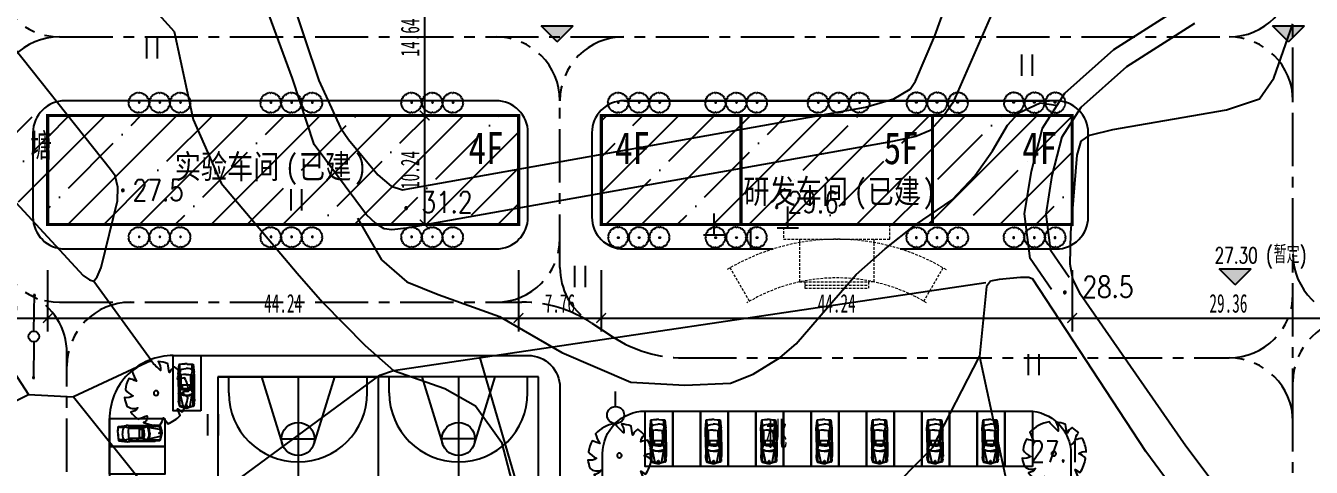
# Model space of a CAD drawing. Header units: millimetres. Extents: x 423080 to 423918, y 54742 to 55570.
# Drawn here: x 423177.4 to 423298.1, y 54824.4 to 54865.8 of the extents above; entities that cross this region are included whole.
import ezdxf
from ezdxf.enums import TextEntityAlignment as Align

# ---------------------------------------------------------------- set-up
doc = ezdxf.new("R2010")
doc.units = ezdxf.units.MM
for name, pattern in [('CENTERX2', [4, 2.5, -0.5, 0.5, -0.5]), ('DASHED', [15, 12, -3]), ('DASHED2', [0.375, 0.25, -0.125])]:
    doc.linetypes.add(name, pattern=pattern)
doc.layers.add('0 - 已设计道路边线', color=140, linetype='Continuous', lineweight=50)
doc.layers.add('04虚线', color=2, linetype='DASHED', lineweight=9)
for name, color, linetype in [('0 - 新建建筑', 7, 'Continuous'), ('0 - 绿化2', 74, 'Continuous'), ('DIM_ELEV', 171, 'Continuous'), ('LV', 3, 'Continuous'), ('PKNG-TSRP', 83, 'Continuous'), ('PUB_DIM', 171, 'Continuous'), ('PUB_TEXT', 7, 'Continuous'), ('Road-zx', 6, 'Continuous'), ('TREE', 3, 'Continuous'), ('地形图', 252, 'Continuous'), ('景观设计-硬质', 128, 'Continuous'), ('道路线', 140, 'Continuous')]:
    doc.layers.add(name, color=color, linetype=linetype)
doc.styles.add('_TCH_DIM', font='SIMPLEX', dxfattribs={"bigfont": 'GBCBIG'})
doc.styles.add('HT', font='simhei.ttf', dxfattribs={"width": 0.8})
doc.styles.add('HZ', font='rs.shx', dxfattribs={"width": 0.8, "bigfont": 'hztxt.shx'})
doc.styles.add('ST_T3', font='', dxfattribs={"width": 0.6})
doc.styles.get("Standard").update_dxf_attribs({"font": 'txt', "bigfont": 'gbcbig.shx'})
doc.styles.get('ST_T3').set_extended_font_data('SimSun')
doc.dimstyles.new('_TCH_ARCH_M_M&&1', dxfattribs={"dimtxt": 1.75, "dimasz": 0.9, "dimexe": 1.25, "dimexo": 1.5, "dimgap": 0.5, "dimtad": 1, "dimzin": 0, "dimdsep": 46, "dimtxsty": 'ST_T3', "dimblk": 'ARCHTICK', "dimcen": 0.09, "dimclrt": 7, "dimazin": 2, "dimtfac": 1, "dimtix": 1, "dimtmove": 2, "dimatfit": 3, "dimfxl": 0, "dimtolj": 1, "dimtzin": 0, "dimarcsym": 0})
pattern_1 = [(45, (0, 0), (-3.367596045, 3.367596045), []), (45, (3.3676, 0), (-3.367596045, 3.367596045), [5.953125, -1.190625, 0, -1.190625])]

# ---------------------------------------------------------------- blocks, each defined once
blk = doc.blocks.new('$plan$00003853')
at = {"layer": '0 - 绿化2'}
blk.add_lwpolyline([(227, 1020, -0.064779), (482, 928, -0.140502), (396, 691, 0.022693), (675, 782, -0.079452), (887, 533, 0.167891), (592, 468, 0.027315), (999, 345, -0.172277), (998, -362, -0.066723), (654, -389, -0.062305), (849, -572, -0.091342), (592, -836, -0.143439), (285, -705, 0.213293), (366, -986, -0.068191), (89, -1047, -0.278754), (-132, -757, 0.22121), (-146, -1029, -0.081068), (-464, -929, 0.034822), (-501, -626, 0.431768), (-644, -818, -0.134445), (-967, -375, -0.054829), (-808, -178, 0.035323), (-1051, -141, -0.115847), (-1001, 342), (-767, 368), (-931, 457, -0.12079), (-611, 836, -0.192954), (-378, 705, 0.24867), (-432, 953, -0.109754), (15, 1047, -0.045563), (77, 823, 0.166126)], format="xyb", close=True, dxfattribs=at)
blk.add_circle((13, -7), 75.6, dxfattribs=at)
blk = doc.blocks.new('BRANCHD', base_point=(0.5, 0.5))
for p, q in [((0.951, 0.743), (0.931, 0.754)), ((0.962, 0.694), (0.951, 0.743)), ((0.974, 0.687), (0.962, 0.694)), ((0.987, 0.668), (0.974, 0.687)), ((0.982, 0.647), (0.987, 0.668)), ((0.997, 0.62), (0.982, 0.647)), ((0.97, 0.587), (0.994, 0.594)), ((0.97, 0.571), (0.97, 0.587)), ((1.008, 0.55), (0.97, 0.571)), ((0.994, 0.594), (0.997, 0.62)), ((0.998, 0.504), (1.008, 0.52)), ((1.008, 0.52), (1.008, 0.55))]:
    blk.add_line(p, q)
blk = doc.blocks.new('M_F16')
at = {"xscale": 1016, "yscale": 1016, "zscale": 1016}
for rotation in [150, 180, 120, 90, 59.99999999999999, 30, 330.0000000000001, 210, 240, 270, 300.0000000000001]:
    blk.add_blockref('BRANCHD', (3, 9), dxfattribs=dict(at, rotation=rotation))
blk.add_blockref('BRANCHD', (3, 9), dxfattribs=at)
at = {"width": 0.8, "flags": 9}
for tag in ['YSIZE', 'XSIZE']:
    blk.add_attdef(tag, (0, 0), '', height=0.2, dxfattribs=at)
blk = doc.blocks.new('SHU1')
at = {"layer": 'LV'}
for radius in [137, 92.1]:
    blk.add_circle((214, 644), radius, dxfattribs=at)
at = {"layer": 'LV', "xscale": 4.5, "yscale": 4.5, "zscale": 4.5}
blk.add_blockref('M_F16', (267, 678), dxfattribs=at)
blk = doc.blocks.new('dxing')
at = {"layer": '地形图', "color": 250, "linetype": 'Continuous'}
for p, q in [((421423.83, 54750.95), (421401.77, 54700.37)), ((421339.72, 54702.66), (421322.96, 54748.43)), ((421328.17, 54744.16, 30.28), (421342.21, 54702.47, 30.28)), ((421400.05, 54706.68, 30.28), (421407.73, 54727.88, 30.28)), ((421322.62, 54694.13, 27.03), (421307.51, 54713.11, 27.03)), ((421324.99, 54711.14, 28), (421328.6, 54707.09, 28)), ((421416.88, 54705.4), (421423.43, 54709.55)), ((421328.6, 54707.09, 28), (421330.4, 54698.83, 28)), ((421418.09, 54703.8), (421424.5, 54707.86)), ((421431.9, 54702.69, 28.26), (421433.69, 54707.81, 28.26)), ((421326.04, 54704.54), (421326.04, 54706.54)), ((421327.04, 54704.54), (421327.04, 54706.54)), ((421398.26, 54702.41, 30.28), (421400.05, 54706.68, 30.28)), ((421408.25, 54702.92), (421408.25, 54704.92)), ((421409.25, 54702.92), (421409.25, 54704.92)), ((421412.27, 54701.28), (421416.88, 54705.4)), ((421413.81, 54699.98), (421418.09, 54703.8)), ((421341.77, 54696.47), (421339.72, 54702.66)), ((421342.21, 54702.47, 30.28), (421344.24, 54698.02, 30.28)), ((421397.74, 54701.67, 30.28), (421398.26, 54702.41, 30.28)), ((421430.55, 54700.77, 28.26), (421431.9, 54702.69, 28.26)), ((421396.21, 54700.77, 30.28), (421397.74, 54701.67, 30.28)), ((421410.18, 54697.99), (421412.27, 54701.28)), ((421350.06, 54692.21, 30.28), (421393.54, 54699.98, 30.28)), ((421393.54, 54699.98, 30.28), (421396.21, 54700.77, 30.28)), ((421401.77, 54700.37), (421400.95, 54699.23)), ((421407.95, 54699.44, 29), (421409.95, 54700.37, 29)), ((421409.95, 54700.37, 29), (421411.42, 54700.16, 29)), ((421412.03, 54697.18), (421413.81, 54699.98)), ((421416.8, 54697.87, 28.26), (421427.47, 54699.71, 28.26)), ((421427.47, 54699.71, 28.26), (421430.55, 54700.77, 28.26)), ((421330.4, 54698.83, 28), (421333.03, 54692.85, 28)), ((421400.95, 54699.23), (421399.64, 54697.79)), ((421406.88, 54698.29, 29), (421407.95, 54699.44, 29)), ((421344.24, 54698.02, 30.28), (421344.97, 54696.94, 30.28)), ((421398.28, 54697.21), (421396.08, 54696.75)), ((421399.64, 54697.79), (421398.28, 54697.21)), ((421405.47, 54695.88, 29), (421406.88, 54698.29, 29)), ((421409.13, 54693.98), (421410.18, 54697.99)), ((421413.81, 54696.77, 28.26), (421414.61, 54697.35, 28.26)), ((421414.61, 54697.35, 28.26), (421416.8, 54697.87, 28.26)), ((421308.15, 54697.04, 27.03), (421320.05, 54684.18, 27.03)), ((421346.69, 54689.87), (421341.77, 54696.47)), ((421344.97, 54696.94, 30.28), (421347.75, 54693.63, 30.28)), ((421396.08, 54696.75), (421350.42, 54688.63)), ((421411.09, 54693.57), (421412.03, 54697.18)), ((421413.45, 54695.48, 28.26), (421413.81, 54696.77, 28.26)), ((421403.81, 54693.54, 29), (421405.47, 54695.88, 29)), ((421412.85, 54688.18, 28.26), (421413.45, 54695.48, 28.26)), ((421300.85, 54694.59, 27.19), (421314.93, 54672.99, 27.19)), ((421323.06, 54693.54, 27.03), (421322.62, 54694.13, 27.03)), ((421347.75, 54693.63, 30.28), (421349, 54692.55, 30.28)), ((421408.5, 54689.95), (421409.13, 54693.98)), ((421323.32, 54692.45, 27.03), (421323.06, 54693.54, 27.03)), ((421323.28, 54691.19, 27.03), (421323.32, 54692.45, 27.03)), ((421333.03, 54692.85, 28), (421340.15, 54684.39, 28)), ((421349, 54692.55, 30.28), (421350.06, 54692.21, 30.28)), ((421401.69, 54691.26, 29), (421403.81, 54693.54, 29)), ((421410.52, 54689.92), (421411.09, 54693.57)), ((421321.74, 54684.92, 27.03), (421323.28, 54691.19, 27.03)), ((421339.61, 54690.27), (421339.61, 54692.27)), ((421340.61, 54690.27), (421340.61, 54692.27)), ((421398.26, 54688.92, 29), (421401.69, 54691.26, 29)), ((421379.32, 54687.98), (421379.32, 54689.98)), ((421386.26, 54688.64), (421386.26, 54690.64)), ((421409.03, 54685.77), (421408.5, 54689.95)), ((421345.82, 54689.54, 29), (421348.1, 54685.64, 29)), ((421347.56, 54689.06), (421346.69, 54689.87)), ((421348.34, 54688.54), (421347.56, 54689.06)), ((421395.4, 54686.68, 29), (421398.26, 54688.92, 29)), ((421410.95, 54686.49), (421410.52, 54689.92)), ((421349.05, 54688.45), (421348.34, 54688.54)), ((421350.42, 54688.63), (421349.05, 54688.45)), ((421378.32, 54687.98), (421380.32, 54687.98)), ((421382.79, 54686.66), (421382.79, 54688.66)), ((421385.26, 54688.64), (421387.26, 54688.64)), ((421412.79, 54685.25, 28.26), (421412.85, 54688.18, 28.26)), ((421381.79, 54686.66), (421383.79, 54686.66)), ((421392.69, 54684.28, 29), (421395.4, 54686.68, 29)), ((421412.67, 54683.97), (421410.95, 54686.49)), ((421348.1, 54685.64, 29), (421350.46, 54683.58, 29)), ((421411.01, 54682.85), (421409.03, 54685.77)), ((421413.02, 54683.87, 28.26), (421412.79, 54685.25, 28.26)), ((421320.05, 54684.18, 27.03), (421320.64, 54683.75, 27.03)), ((421321.05, 54683.65, 27.03), (421321.39, 54684.05, 27.03)), ((421321.39, 54684.05, 27.03), (421321.74, 54684.92, 27.03)), ((421340.15, 54684.39, 28), (421342.54, 54681.67, 28)), ((421366.26, 54683.08), (421366.26, 54685.08)), ((421367.26, 54683.08), (421367.26, 54685.08)), ((421390.59, 54681.86, 29), (421392.69, 54684.28, 29)), ((421408.1, 54683.99, 28.35), (421406.12, 54683.79, 28.35)), ((421408.88, 54683.97, 28.35), (421408.1, 54683.99, 28.35)), ((421409.27, 54683.82, 28.35), (421408.88, 54683.97, 28.35)), ((421320.64, 54683.75, 27.03), (421321.05, 54683.65, 27.03)), ((421321.05, 54683.65, 27.03), (421326.47, 54676.18, 27.03)), ((421349.2, 54675.25, 27.17), (421404.85, 54683.52, 27.17)), ((421350.46, 54683.58, 29), (421353.42, 54682.38, 29)), ((421404.93, 54683.14, 28.35), (421404.27, 54676.58, 28.35)), ((421404.85, 54683.52, 27.17), (421404.85, 54683.52, 27.17)), ((421405.3, 54683.63, 28.35), (421404.93, 54683.14, 28.35)), ((421406.12, 54683.79, 28.35), (421405.3, 54683.63, 28.35)), ((421419.88, 54667.65, 28.35), (421409.27, 54683.82, 28.35)), ((421409.27, 54683.82, 28.35), (421409.27, 54683.82, 28.35)), ((421413.75, 54682.38, 28.26), (421413.02, 54683.87, 28.26)), ((421315.44, 54678.94, 29.75), (421315.49, 54682.44, 29.75)), ((421342.54, 54681.67, 28), (421346.54, 54677.59, 28)), ((421353.42, 54682.38, 29), (421359.18, 54680.32, 29)), ((421387.03, 54677.75, 29), (421390.59, 54681.86, 29)), ((421423.65, 54668.16, 28.26), (421413.75, 54682.38, 28.26)), ((421359.18, 54680.32, 29), (421365.03, 54676.94, 29)), ((421315.43, 54677.94, 29.75), (421315.39, 54674.44, 29.75)), ((421346.54, 54677.59, 28), (421349.2, 54675.25, 28)), ((421365.03, 54676.94, 29), (421371.5, 54674.17, 29)), ((421385.54, 54676.46, 29), (421387.03, 54677.75, 29)), ((421408.85, 54674.8), (421408.85, 54676.8)), ((421409.85, 54674.8), (421409.85, 54676.8)), ((421326.47, 54676.18, 27.03), (421319.14, 54672.79, 27.03)), ((421357.28, 54676.53), (421362.65, 54658.22)), ((421383.01, 54674.92, 29), (421385.54, 54676.46, 29)), ((421399.85, 54667.98, 28), (421404.27, 54676.58, 28)), ((421404.27, 54676.58), (421407.92, 54659.57)), ((421334.36, 54664.83, 27.17), (421347.92, 54674.8, 27.17)), ((421347.92, 54674.8, 27.17), (421349.2, 54675.25, 27.17)), ((421349.2, 54675.25, 28), (421354.02, 54673.57, 28)), ((421380.86, 54674.06, 29), (421383.01, 54674.92, 29)), ((421354.02, 54673.57, 28), (421356.9, 54671.92, 28)), ((421370.08, 54671.87), (421370.08, 54673.27)), ((421371.5, 54674.17, 29), (421376.58, 54673.86, 29)), ((421376.58, 54673.86, 29), (421380.86, 54674.06, 29)), ((421298.07, 54664.62, 26.29), (421314.93, 54672.99, 26.29)), ((421314.93, 54672.99, 27.19), (421319.14, 54672.79, 27.19)), ((421319.14, 54672.79, 27.19), (421333.08, 54655.4, 27.19)), ((421356.9, 54671.92, 28), (421359.37, 54668.53, 28)), ((421331.76, 54669.14), (421331.76, 54671.14)), ((421332.76, 54669.14), (421332.76, 54671.14)), ((421359.37, 54668.53, 28), (421361.02, 54662.16, 28)), ((421394.53, 54662.67, 28), (421399.85, 54667.98, 28)), ((421436.72, 54645.03, 28.35), (421419.88, 54667.65, 28.35)), ((421435.45, 54652.51, 28.26), (421423.65, 54668.16, 28.26))]:
    blk.add_line(p, q, dxfattribs=at)
at = {"layer": '地形图', "color": 250, "linetype": 'Continuous', "const_width": 0.15, "flags": 128}
for points in [[(421315.48, 54682.21, 1), (421315.49, 54682.36, 1)], [(421315.4, 54674.66, 1), (421315.39, 54674.51, 1)]]:
    blk.add_lwpolyline(points, format="xyb", close=True, dxfattribs=at)
at = {"layer": '地形图', "color": 250, "linetype": 'Continuous'}
blk.add_circle((421315.43, 54678.44, 29.75), 0.5, dxfattribs=at)
for centre, major_axis, start_param, end_param in [((421323.78, 54692.16, 27.53), (0.0707, 0.0707), 5.497787, 8.63938), ((421323.78, 54692.16, 27.53), (0.0707, 0.0707), 2.356194, 5.497787), ((421350.4, 54690.5, 31.16), (0.0707, 0.0707), 5.497787, 8.63938), ((421350.4, 54690.5, 31.16), (0.0707, 0.0707), 2.356194, 5.497787), ((421385.21, 54690.58, 29.6), (0.0707, 0.0707), 5.497787, 8.63938), ((421385.21, 54690.58, 29.6), (0.0707, 0.0707), 2.356194, 5.497787), ((421412.27, 54682.58, 28.5), (0.0707, 0.0707), 5.497787, 8.63938), ((421412.27, 54682.58, 28.5), (0.0707, 0.0707), 2.356194, 5.497787), ((421370.08, 54671.07), (-0.566, 0.566), 3.926991, 10.210176)]:
    blk.add_ellipse(centre, major_axis=major_axis, ratio=1, start_param=start_param, end_param=end_param, dxfattribs=at)
at = {"layer": '地形图', "color": 250, "linetype": 'Continuous', "style": 'HZ', "width": 0.8}
for s, height, p in [('塘', 2.5, (421316.12, 54696.45)), ('27.5', 2, (421327.11, 54692.17)), ('31.2', 2, (421354.24, 54691.05)), ('29.6', 2, (421388.64, 54691.05)), ('28.5', 2, (421416.33, 54683.1)), ('桃', 2.5, (421385.2, 54669.34)), ('27.1', 2, (421411.43, 54667.66))]:
    blk.add_text(s, height=height, dxfattribs=at).set_placement(p, align=Align.MIDDLE)
blk = doc.blocks.new('_ArchTick')
at = {"color": 0, "linetype": 'ByBlock', "const_width": 0.15}
blk.add_lwpolyline([(-0.5, -0.5), (0.5, 0.5)], dxfattribs=at)
blk = doc.blocks.new('*D53')
at = {"layer": 'Defpoints', "color": 0}
for p in [(423171.06, 54844.38), (423179.44, 54844.38), (423179.44, 54838.37)]:
    blk.add_point(p, dxfattribs=at)
at = {"layer": 'PUB_DIM', "color": 0, "lineweight": -2}
for p, q in [((423171.06, 54842.88), (423171.06, 54837.12)), ((423179.44, 54842.88), (423179.44, 54837.12)), ((423171.06, 54838.37), (423179.44, 54838.37))]:
    blk.add_line(p, q, dxfattribs=at)
at = {"layer": 'PUB_DIM', "color": 0, "lineweight": -2, "xscale": 0.9, "yscale": 0.9, "zscale": 0.9, "rotation": 180}
blk.add_blockref('_ArchTick', (423171.06, 54838.37), dxfattribs=at)
at = {"layer": 'PUB_DIM', "color": 0, "lineweight": -2, "xscale": 0.9, "yscale": 0.9, "zscale": 0.9}
blk.add_blockref('_ArchTick', (423179.44, 54838.37), dxfattribs=at)
at = {"layer": 'PUB_DIM', "color": 7, "insert": (423175.25, 54839.74), "char_height": 1.75, "attachment_point": 5, "style": 'ST_T3'}
blk.add_mtext('\\A1;8.38', dxfattribs=at)
blk = doc.blocks.new('*D54')
at = {"layer": 'Defpoints', "color": 0}
for p in [(423179.44, 54844.38), (423223.68, 54844.38), (423223.68, 54838.37)]:
    blk.add_point(p, dxfattribs=at)
at = {"layer": 'PUB_DIM', "color": 0, "lineweight": -2}
for p, q in [((423179.44, 54842.88), (423179.44, 54837.12)), ((423223.68, 54842.88), (423223.68, 54837.12)), ((423179.44, 54838.37), (423223.68, 54838.37))]:
    blk.add_line(p, q, dxfattribs=at)
at = {"layer": 'PUB_DIM', "color": 0, "lineweight": -2, "xscale": 0.9, "yscale": 0.9, "zscale": 0.9, "rotation": 180}
blk.add_blockref('_ArchTick', (423179.44, 54838.37), dxfattribs=at)
at = {"layer": 'PUB_DIM', "color": 0, "lineweight": -2, "xscale": 0.9, "yscale": 0.9, "zscale": 0.9}
blk.add_blockref('_ArchTick', (423223.68, 54838.37), dxfattribs=at)
at = {"layer": 'PUB_DIM', "color": 7, "insert": (423201.56, 54839.74), "char_height": 1.75, "attachment_point": 5, "style": 'ST_T3'}
blk.add_mtext('\\A1;44.24', dxfattribs=at)
blk = doc.blocks.new('*D55')
at = {"layer": 'Defpoints', "color": 0}
for p in [(423223.68, 54844.38), (423231.44, 54844.38), (423231.44, 54838.37)]:
    blk.add_point(p, dxfattribs=at)
at = {"layer": 'PUB_DIM', "color": 0, "lineweight": -2}
for p, q in [((423223.68, 54842.88), (423223.68, 54837.12)), ((423231.44, 54842.88), (423231.44, 54837.12)), ((423223.68, 54838.37), (423231.44, 54838.37))]:
    blk.add_line(p, q, dxfattribs=at)
at = {"layer": 'PUB_DIM', "color": 0, "lineweight": -2, "xscale": 0.9, "yscale": 0.9, "zscale": 0.9, "rotation": 180}
blk.add_blockref('_ArchTick', (423223.68, 54838.37), dxfattribs=at)
at = {"layer": 'PUB_DIM', "color": 0, "lineweight": -2, "xscale": 0.9, "yscale": 0.9, "zscale": 0.9}
blk.add_blockref('_ArchTick', (423231.44, 54838.37), dxfattribs=at)
at = {"layer": 'PUB_DIM', "color": 7, "insert": (423227.56, 54839.74), "char_height": 1.75, "attachment_point": 5, "style": 'ST_T3'}
blk.add_mtext('\\A1;7.76', dxfattribs=at)
blk = doc.blocks.new('*D56')
at = {"layer": 'Defpoints', "color": 0}
for p in [(423231.44, 54844.38), (423275.68, 54844.38), (423275.68, 54838.37)]:
    blk.add_point(p, dxfattribs=at)
at = {"layer": 'PUB_DIM', "color": 0, "lineweight": -2}
for p, q in [((423231.44, 54842.88), (423231.44, 54837.12)), ((423275.68, 54842.88), (423275.68, 54837.12)), ((423231.44, 54838.37), (423275.68, 54838.37))]:
    blk.add_line(p, q, dxfattribs=at)
at = {"layer": 'PUB_DIM', "color": 0, "lineweight": -2, "xscale": 0.9, "yscale": 0.9, "zscale": 0.9, "rotation": 180}
blk.add_blockref('_ArchTick', (423231.44, 54838.37), dxfattribs=at)
at = {"layer": 'PUB_DIM', "color": 0, "lineweight": -2, "xscale": 0.9, "yscale": 0.9, "zscale": 0.9}
blk.add_blockref('_ArchTick', (423275.68, 54838.37), dxfattribs=at)
at = {"layer": 'PUB_DIM', "color": 7, "insert": (423253.56, 54839.74), "char_height": 1.75, "attachment_point": 5, "style": 'ST_T3'}
blk.add_mtext('\\A1;44.24', dxfattribs=at)
blk = doc.blocks.new('*D57')
at = {"layer": 'Defpoints', "color": 0}
for p in [(423275.68, 54844.38), (423305.04, 54844.38), (423305.04, 54838.37)]:
    blk.add_point(p, dxfattribs=at)
at = {"layer": 'PUB_DIM', "color": 0, "lineweight": -2}
for p, q in [((423275.68, 54842.88), (423275.68, 54837.12)), ((423305.04, 54842.88), (423305.04, 54837.12)), ((423275.68, 54838.37), (423305.04, 54838.37))]:
    blk.add_line(p, q, dxfattribs=at)
at = {"layer": 'PUB_DIM', "color": 0, "lineweight": -2, "xscale": 0.9, "yscale": 0.9, "zscale": 0.9, "rotation": 180}
blk.add_blockref('_ArchTick', (423275.68, 54838.37), dxfattribs=at)
at = {"layer": 'PUB_DIM', "color": 0, "lineweight": -2, "xscale": 0.9, "yscale": 0.9, "zscale": 0.9}
blk.add_blockref('_ArchTick', (423305.04, 54838.37), dxfattribs=at)
at = {"layer": 'PUB_DIM', "color": 7, "insert": (423290.36, 54839.74), "char_height": 1.75, "attachment_point": 5, "style": 'ST_T3'}
blk.add_mtext('\\A1;29.36', dxfattribs=at)
blk = doc.blocks.new('*D60')
at = {"layer": 'Defpoints', "color": 0}
for p in [(423210.06, 54857.39), (423214.86, 54857.39), (423210.06, 54847.15)]:
    blk.add_point(p, dxfattribs=at)
at = {"layer": 'PUB_DIM', "color": 0, "lineweight": -2}
for p, q in [((423211.56, 54857.39), (423216.11, 54857.39)), ((423214.86, 54847.15), (423214.86, 54857.39)), ((423211.56, 54847.15), (423216.11, 54847.15))]:
    blk.add_line(p, q, dxfattribs=at)
at = {"layer": 'PUB_DIM', "color": 0, "lineweight": -2, "xscale": 0.9, "yscale": 0.9, "zscale": 0.9}
for p, rotation in [((423214.86, 54857.39), 90), ((423214.86, 54847.15), 270)]:
    blk.add_blockref('_ArchTick', p, dxfattribs=dict(at, rotation=rotation))
at = {"layer": 'PUB_DIM', "color": 7, "insert": (423213.49, 54852.27), "char_height": 1.75, "attachment_point": 5, "rotation": 90, "style": 'ST_T3'}
blk.add_mtext('\\A1;10.24', dxfattribs=at)
blk = doc.blocks.new('*D61')
at = {"layer": 'Defpoints', "color": 0}
for p in [(423210.06, 54872.03), (423214.86, 54872.03), (423210.06, 54857.39)]:
    blk.add_point(p, dxfattribs=at)
at = {"layer": 'PUB_DIM', "color": 0, "lineweight": -2}
for p, q in [((423211.56, 54872.03), (423216.11, 54872.03)), ((423214.86, 54857.39), (423214.86, 54872.03)), ((423211.56, 54857.39), (423216.11, 54857.39))]:
    blk.add_line(p, q, dxfattribs=at)
at = {"layer": 'PUB_DIM', "color": 0, "lineweight": -2, "xscale": 0.9, "yscale": 0.9, "zscale": 0.9}
for p, rotation in [((423214.86, 54872.03), 90), ((423214.86, 54857.39), 270)]:
    blk.add_blockref('_ArchTick', p, dxfattribs=dict(at, rotation=rotation))
at = {"layer": 'PUB_DIM', "color": 7, "insert": (423213.49, 54864.71), "char_height": 1.75, "attachment_point": 5, "rotation": 90, "style": 'ST_T3'}
blk.add_mtext('\\A1;14.64', dxfattribs=at)
blk = doc.blocks.new('$plan$00001328')
at = {"layer": '道路线'}
for p, q in [((-2279, 116), (-2219, 807)), ((-2254, 116), (-2194, 806)), ((-2219, 807), (-1493, 889)), ((-1551, 693), (-2199, 695)), ((-1707, 230), (-1717, -16)), ((-1667, 459), (-1707, 230)), ((-1551, 693), (-1667, 459)), ((-1508, 707), (-1562, 671)), ((-1493, 889), (-1285, 919)), ((-979, 619), (-1374, 729)), ((-1053, 923), (-878, 906)), ((-1023, 812), (1078, 831)), ((-582, 620), (-1023, 812)), ((-1019, -34), (-1015, 284)), ((-1015, 284), (-979, 619)), ((626, 562), (-988, 538)), ((-878, 906), (1645, 899)), ((6, 627), (-582, 620)), ((-21, 822), (6, 627)), ((116, 823), (74, 627)), ((623, 633), (74, 627)), ((223, 404), (223, -456)), ((586, 444), (263, 444)), ((1224, 895), (623, 633)), ((1249, 767), (626, 562)), ((626, -456), (626, 404)), ((810, 258), (722, 594)), ((822, -38), (810, 258)), ((1370, 583), (1207, 751)), ((2643, 745), (1249, 767)), ((2844, 342), (1302, 653)), ((1448, 334), (1370, 583)), ((1469, -41), (1448, 334)), ((1645, 899), (2034, 915)), ((2034, 915), (2086, 904)), ((2427, 855), (2086, 904)), ((2367, 864), (2369, 870)), ((2369, 870), (2650, 842)), ((2604, 806), (2427, 855)), ((2787, 351), (2640, 772)), ((2720, 782), (2894, 148)), ((2762, 16), (2740, 362)), ((2816, 347), (2866, 112)), ((-2279, -163), (-2219, -855)), ((-2254, -163), (-2194, -854)), ((-2219, -855), (-1493, -937)), ((-1551, -741), (-2199, -743)), ((-1706, -277), (-1717, -32)), ((-1667, -507), (-1707, -277)), ((-1551, -741), (-1667, -507)), ((-1508, -755), (-1562, -719)), ((-1493, -937), (-1285, -966)), ((-1374, -776), (-1374, -777)), ((-979, -667), (-1371, -776)), ((-1053, -971), (-878, -954)), ((-582, -668), (-1023, -860)), ((-1023, -860), (1078, -879)), ((-1019, -14), (-1015, -332)), ((-1015, -332), (-979, -667)), ((626, -610), (-988, -585)), ((-878, -954), (1645, -947)), ((8, -674), (-582, -668)), ((-17, -869), (8, -674)), ((623, -681), (73, -675)), ((111, -870), (73, -675)), ((263, -496), (586, -496)), ((1224, -943), (623, -681)), ((1249, -815), (626, -610)), ((810, -306), (722, -641)), ((822, -10), (810, -306)), ((1370, -631), (1207, -799)), ((2643, -793), (1249, -815)), ((2844, -390), (1302, -701)), ((1448, -382), (1370, -630)), ((1469, -7), (1448, -382)), ((1645, -947), (2034, -963)), ((2034, -963), (2086, -952)), ((2427, -903), (2086, -952)), ((2367, -911), (2369, -918)), ((2369, -918), (2650, -889)), ((2604, -854), (2427, -903)), ((2787, -399), (2640, -820)), ((2720, -830), (2894, -195)), ((2762, -64), (2740, -410)), ((2816, -395), (2866, -160))]:
    blk.add_line(p, q, dxfattribs=at)
blk.add_circle((2608, -21), 62.7, dxfattribs=at)
for centre, radius, start, end in [((-665, -24), 1620, 175.05924, 184.94076), ((-640, -24), 1620, 175.05924, 184.94076), ((-1418, 573), 162, 74.46936, 123.73593), ((-1148, -44), 972, 84.37428, 98.07159), ((263, 404), 40, 90, 180), ((586, 404), 40, 0, 90), ((-191, -40), 1591, 331.45596, 29.52266), ((2589, 754), 54, 19.21062, 74.51383), ((2642, 761), 81, 15.33853, 84.1898), ((2115, -24), 648, 356.47351, 3.52649), ((2233, -24), 648, 347.90524, 12.09476), ((2269, -24), 648, 344.66147, 15.33853), ((-1418, -621), 162, 236.26405, 286.81983), ((-1148, -4), 972, 261.92841, 275.62572), ((263, -456), 40, 180, 270), ((586, -456), 40, 270, 0), ((2589, -802), 54, 285.48617, 340.78938), ((2642, -809), 81, 275.8102, 344.66147)]:
    blk.add_arc(centre, radius, start, end, dxfattribs=at)

msp = doc.modelspace()

# ---------------------------------------------------------------- hatches: boundary and pattern name
h = msp.add_hatch()
h.set_pattern_fill('ANSI35', color=1, scale=1.5, style=0)
h.set_pattern_definition(pattern_1)
h.paths.add_polyline_path([(423173.443, 54857.266), (423179.563, 54857.266), (423179.563, 54849.266), (423173.443, 54849.266)])
h = msp.add_hatch()
h.set_pattern_fill('ANSI35', color=1, scale=1.5, style=0)
h.set_pattern_definition(pattern_1)
h.paths.add_polyline_path([(423223.683, 54857.386), (423179.443, 54857.386), (423179.443, 54847.146), (423223.683, 54847.146)])
h = msp.add_hatch()
h.set_pattern_fill('ANSI35', color=1, scale=1.5, style=0)
h.set_pattern_definition(pattern_1)
h.paths.add_polyline_path([(423231.443, 54847.146), (423275.683, 54847.146), (423275.683, 54857.386), (423231.443, 54857.386)])
at = {"layer": 'DIM_ELEV'}
for points in [[(423227.306, 54864.299), (423225.806, 54865.799), (423228.806, 54865.799)], [(423296.014, 54864.299), (423294.514, 54865.799), (423297.514, 54865.799)], [(423290.998, 54841.486), (423289.498, 54842.986), (423292.498, 54842.986)]]:
    msp.add_hatch(color=256, dxfattribs=at).paths.add_polyline_path(points)

# ---------------------------------------------------------------- linework, layer by layer
at = {"layer": '0 - 已设计道路边线', "color": 5, "lineweight": -2}
for p, q in [((423221.563, 54858.766), (423181.063, 54858.766)), ((423178.063, 54855.766), (423178.063, 54847.855)), ((423224.563, 54847.855), (423224.563, 54855.766)), ((423181.063, 54844.855), (423221.563, 54844.855)), ((423185.245, 54828.855), (423185.245, 54804.889))]:
    msp.add_line(p, q, dxfattribs=at)
for points in [[(423259.531, 54844.855), (423274.186, 54844.855, 0.4142136), (423277.186, 54847.855), (423277.186, 54855.766, 0.4142136), (423274.186, 54858.766), (423233.563, 54858.766, 0.4142136), (423230.563, 54855.766), (423230.563, 54847.855, 0.4142136), (423233.563, 54844.855), (423247.596, 54844.855)], [(423191.245, 54834.855, 0.4142136), (423185.245, 54828.855)], [(423191.245, 54834.855), (423224.563, 54834.855, -0.4142136), (423227.563, 54831.855), (423227.563, 54816.669, 0.4142136), (423236.563, 54807.669), (423282.436, 54807.669)]]:
    msp.add_lwpolyline(points, format="xyb", dxfattribs=at)
msp.add_lwpolyline([(423233.563, 54858.766), (423273.563, 54858.766)], dxfattribs=at)
msp.add_lwpolyline([(423235.563, 54829.631), (423271.563, 54829.631, -0.4142136), (423275.563, 54825.631), (423275.563, 54817.669, -0.4142136), (423271.563, 54813.669), (423235.563, 54813.669, -0.4142136), (423231.563, 54817.669), (423231.563, 54825.631, -0.4142136)], format="xyb", close=True, dxfattribs=at)
for centre, start, end in [((423181.063, 54855.766), 90, 180), ((423221.563, 54855.766), 0, 90), ((423181.063, 54847.855), 180, 270), ((423221.563, 54847.855), 270, 0)]:
    msp.add_arc(centre, 3, start, end, dxfattribs=at)
at = {"layer": '0 - 新建建筑', "const_width": 0.3}
for points in [[(423223.683, 54857.386), (423179.443, 54857.386), (423179.443, 54847.146), (423223.683, 54847.146)], [(423231.443, 54847.146), (423275.683, 54847.146), (423275.683, 54857.386), (423231.443, 54857.386)]]:
    msp.add_lwpolyline(points, close=True, dxfattribs=at)
for points in [[(423244.563, 54857.386), (423244.563, 54847.146)], [(423262.563, 54857.386), (423262.563, 54847.146)]]:
    msp.add_lwpolyline(points, dxfattribs=at)
at = {"layer": '04虚线', "linetype": 'DASHED2'}
for p, q in [((423248.563, 54845.766), (423258.563, 54845.766)), ((423250.063, 54845.766), (423250.063, 54841.766)), ((423257.063, 54845.766), (423257.063, 54841.766)), ((423245.374, 54839.95), (423243.563, 54843.087)), ((423261.752, 54839.95), (423263.563, 54843.087)), ((423250.063, 54841.766), (423250.563, 54841.766)), ((423250.563, 54841.766), (423250.563, 54841.166)), ((423250.563, 54841.766), (423256.563, 54841.766)), ((423250.563, 54841.466), (423256.563, 54841.466)), ((423250.563, 54841.166), (423256.563, 54841.166)), ((423257.063, 54841.766), (423256.563, 54841.766)), ((423256.563, 54841.766), (423256.563, 54841.166))]:
    msp.add_line(p, q, dxfattribs=at)
msp.add_lwpolyline([(423248.563, 54847.266), (423248.563, 54845.766), (423258.563, 54845.766), (423258.563, 54847.266)], dxfattribs=at)
for radius in [20, 16.378]:
    msp.add_arc((423253.563, 54825.766), radius, 59, 121, dxfattribs=at)
at = {"layer": 'DIM_ELEV'}
for p, q in [((423227.306, 54864.299), (423225.806, 54865.799)), ((423225.806, 54865.799), (423228.806, 54865.799)), ((423227.306, 54864.299), (423228.806, 54865.799)), ((423296.014, 54864.299), (423294.514, 54865.799)), ((423294.514, 54865.799), (423297.514, 54865.799)), ((423296.014, 54864.299), (423297.514, 54865.799)), ((423290.998, 54841.486), (423289.498, 54842.986)), ((423289.498, 54842.986), (423292.498, 54842.986)), ((423290.998, 54841.486), (423292.498, 54842.986))]:
    msp.add_line(p, q, dxfattribs=at)
at = {"layer": 'PKNG-TSRP'}
for points in [[(423193.845, 54829.655), (423191.245, 54829.655), (423191.245, 54834.855), (423193.845, 54834.855)], [(423190.445, 54828.924), (423190.445, 54826.324), (423185.245, 54826.324), (423185.245, 54828.924)], [(423238.163, 54824.431), (423235.563, 54824.431), (423235.563, 54829.631), (423238.163, 54829.631)], [(423240.763, 54824.431), (423238.163, 54824.431), (423238.163, 54829.631), (423240.763, 54829.631)], [(423243.363, 54824.431), (423240.763, 54824.431), (423240.763, 54829.631), (423243.363, 54829.631)], [(423245.963, 54824.431), (423243.363, 54824.431), (423243.363, 54829.631), (423245.963, 54829.631)], [(423248.563, 54824.431), (423245.963, 54824.431), (423245.963, 54829.631), (423248.563, 54829.631)], [(423251.163, 54824.431), (423248.563, 54824.431), (423248.563, 54829.631), (423251.163, 54829.631)], [(423253.763, 54824.431), (423251.163, 54824.431), (423251.163, 54829.631), (423253.763, 54829.631)], [(423256.363, 54824.431), (423253.763, 54824.431), (423253.763, 54829.631), (423256.363, 54829.631)], [(423258.963, 54824.431), (423256.363, 54824.431), (423256.363, 54829.631), (423258.963, 54829.631)], [(423261.563, 54824.431), (423258.963, 54824.431), (423258.963, 54829.631), (423261.563, 54829.631)], [(423264.163, 54824.431), (423261.563, 54824.431), (423261.563, 54829.631), (423264.163, 54829.631)], [(423266.763, 54824.431), (423264.163, 54824.431), (423264.163, 54829.631), (423266.763, 54829.631)], [(423269.363, 54824.431), (423266.763, 54824.431), (423266.763, 54829.631), (423269.363, 54829.631)], [(423271.963, 54824.431), (423269.363, 54824.431), (423269.363, 54829.631), (423271.963, 54829.631)], [(423190.445, 54826.324), (423190.445, 54823.724), (423185.245, 54823.724), (423185.245, 54826.324)]]:
    msp.add_lwpolyline(points, close=True, dxfattribs=at)
at = {"layer": 'Road-zx', "color": 4, "linetype": 'CENTERX2', "ltscale": 2}
for p, q in [((423296.423, 54858.766), (423296.423, 54990.266)), ((423180.563, 54864.766), (423290.423, 54864.766)), ((423227.563, 54843.103), (423227.563, 54858.766)), ((423296.423, 54828.631), (423296.423, 54858.766)), ((423180.563, 54839.855), (423223.992, 54839.855)), ((423230.553, 54837.902), (423232.573, 54836.584)), ((423181.245, 54799.931), (423181.245, 54835.098)), ((423239.134, 54834.631), (423290.423, 54834.631)), ((423296.423, 54817.844), (423296.423, 54832.366))]:
    msp.add_line(p, q, dxfattribs=at)
for centre, radius, start, end in [((423180.563, 54870.766), 6, 180, 270), ((423290.423, 54870.766), 6, 270, 0), ((423180.563, 54858.766), 6, 90, 180), ((423221.563, 54858.766), 6, 0, 90), ((423233.563, 54858.766), 6, 90, 180), ((423290.423, 54858.766), 6, 0, 90), ((423180.563, 54845.855), 6, 180, 270), ((423221.563, 54845.855), 6, 270, 0), ((423302.423, 54844.366), 6, 180, 270), ((423233.563, 54843.103), 6, 180, 236.85504), ((423175.245, 54835.098), 6, 0, 63.69371), ((423187.245, 54833.855), 6, 90, 180), ((423223.992, 54827.855), 12, 56.85504, 90), ((423290.423, 54840.631), 6, 270, 360), ((423302.423, 54832.366), 6, 90, 180), ((423239.134, 54846.631), 12, 236.85504, 270), ((423290.423, 54828.631), 6, 0, 90)]:
    msp.add_arc(centre, radius, start, end, dxfattribs=at)
at = {"layer": '景观设计-硬质'}
for p, q in [((423225.563, 54832.855), (423195.427, 54832.855)), ((423195.427, 54832.855), (423195.427, 54805.37)), ((423195.427, 54832.855), (423210.495, 54832.855)), ((423196.461, 54831.355), (423196.461, 54832.855)), ((423199.534, 54832.855), (423201.475, 54826.556)), ((423202.961, 54832.855), (423202.961, 54805.37)), ((423206.389, 54832.855), (423204.447, 54826.556)), ((423209.461, 54831.355), (423209.461, 54832.855)), ((423210.495, 54832.855), (423210.495, 54805.37)), ((423211.529, 54831.355), (423211.529, 54832.855)), ((423214.602, 54832.855), (423216.543, 54826.556)), ((423218.029, 54832.855), (423218.029, 54805.37)), ((423221.457, 54832.855), (423219.515, 54826.556)), ((423224.529, 54831.355), (423224.529, 54832.855)), ((423225.563, 54805.37), (423225.563, 54832.855)), ((423201.406, 54827.014), (423204.516, 54827.014)), ((423219.584, 54827.014), (423216.474, 54827.014))]:
    msp.add_line(p, q, dxfattribs=at)
for centre in [(423202.961, 54827.014), (423218.029, 54827.014)]:
    msp.add_circle(centre, 1.555, dxfattribs=at)
for centre in [(423202.961, 54831.355), (423218.029, 54831.355)]:
    msp.add_arc(centre, 6.5, 180, 0, dxfattribs=at)

# ---------------------------------------------------------------- block references
at = {"color": 1}
msp.add_blockref('dxing', (1862.716, 158.193), dxfattribs=at)
at = {"layer": '0 - 绿化2', "xscale": 0.002879999999999999, "yscale": -0.00288, "zscale": 0.00288, "rotation": 118.0922593969319}
for p in [(423189.664, 54831.305), (423233.18, 54825.445), (423273.991, 54825.614)]:
    msp.add_blockref('$plan$00003853', p, dxfattribs=at)
at = {"layer": 'TREE', "extrusion": (0, 0, -1), "yscale": 0.0004110836464220474, "zscale": -0.0004110837350400002}
for p, xscale, rotation in [((-423188.277, 54858.749), 0.0004110838609215419, 260.5110632624709), ((-423190.23, 54858.749), 0.0004110838609215419, 260.5110632624709), ((-423192.164, 54858.749), 0.0004110838609215419, 260.5110632624709), ((-423200.659, 54858.749), 0.0004110838609215419, 260.5110632624709), ((-423202.611, 54858.749), 0.0004110838609215419, 260.5110632624709), ((-423204.545, 54858.749), 0.0004110838609215419, 260.5110632624709), ((-423213.884, 54858.749), 0.0004110838609215419, 260.5110632624709), ((-423215.837, 54858.749), 0.0004110838609215419, 260.5110632624709), ((-423217.771, 54858.749), 0.0004110838609215419, 260.5110632624709), ((-423233.299, 54858.749), 0.0004110838609215419, 260.5110632624709), ((-423235.251, 54858.749), 0.0004110838609215419, 260.5110632624709), ((-423237.185, 54858.749), 0.0004110838609215419, 260.5110632624709), ((-423242.442, 54858.749), 0.0004110838609215419, 260.5110632624709), ((-423244.394, 54858.749), 0.0004110838609215419, 260.5110632624709), ((-423246.328, 54858.749), 0.0004110838609215419, 260.5110632624709), ((-423252.075, 54858.749), 0.0004110838609215419, 260.5110632624709), ((-423254.027, 54858.749), 0.0004110838609215419, 260.5110632624709), ((-423255.961, 54858.749), 0.0004110838609215419, 260.5110632624709), ((-423260.798, 54858.749), -0.0004110838609215419, 99.48893673752912), ((-423262.732, 54858.749), -0.0004110838609215419, 99.48893673752912), ((-423264.685, 54858.749), -0.0004110838609215419, 99.48893673752912), ((-423269.941, 54858.749), -0.0004110838609215419, 99.48893673752912), ((-423271.875, 54858.749), -0.0004110838609215419, 99.48893673752912), ((-423273.828, 54858.749), -0.0004110838609215419, 99.48893673752912), ((-423188.277, 54846.122), 0.0004110838609215419, 260.5110632624709), ((-423190.23, 54846.122), 0.0004110838609215419, 260.5110632624709), ((-423192.164, 54846.122), 0.0004110838609215419, 260.5110632624709), ((-423200.659, 54846.122), 0.0004110838609215419, 260.5110632624709), ((-423202.611, 54846.122), 0.0004110838609215419, 260.5110632624709), ((-423204.545, 54846.122), 0.0004110838609215419, 260.5110632624709), ((-423213.884, 54846.122), 0.0004110838609215419, 260.5110632624709), ((-423215.837, 54846.122), 0.0004110838609215419, 260.5110632624709), ((-423217.771, 54846.122), 0.0004110838609215419, 260.5110632624709), ((-423233.299, 54845.783), -0.0004110838609215419, 279.4889367375292), ((-423235.251, 54845.783), -0.0004110838609215419, 279.4889367375292), ((-423237.185, 54845.783), -0.0004110838609215419, 279.4889367375292), ((-423242.442, 54845.783), -0.0004110838609215419, 279.4889367375292), ((-423244.394, 54845.783), -0.0004110838609215419, 279.4889367375292), ((-423246.328, 54845.783), -0.0004110838609215419, 279.4889367375292), ((-423260.798, 54845.783), 0.0004110838609215419, 80.51106326247083), ((-423262.732, 54845.783), 0.0004110838609215419, 80.51106326247083), ((-423264.685, 54845.783), 0.0004110838609215419, 80.51106326247083), ((-423269.941, 54845.783), 0.0004110838609215419, 80.51106326247083), ((-423271.875, 54845.783), 0.0004110838609215419, 80.51106326247083), ((-423273.828, 54845.783), 0.0004110838609215419, 80.51106326247083)]:
    msp.add_blockref('SHU1', p, dxfattribs=dict(at, xscale=xscale, rotation=rotation))
at = {"layer": '道路线', "xscale": 0.0007999999999999973, "yscale": 0.0007999999999999971, "zscale": 0.0007999999999999999}
for p, rotation in [((423192.475, 54832.249), 270.8481358769655), ((423236.793, 54827.025), 270.8481358769655), ((423241.993, 54827.025), 270.8481358769655), ((423247.193, 54827.025), 270.8481358769655), ((423252.393, 54827.025), 270.8481358769655), ((423257.593, 54827.025), 270.8481358769655), ((423262.793, 54827.025), 270.8481358769655), ((423267.993, 54827.025), 270.8481358769655), ((423187.851, 54827.554), 0.8481358769655015)]:
    msp.add_blockref('$plan$00001328', p, dxfattribs=dict(at, rotation=rotation))

# ---------------------------------------------------------------- texts
at = {"layer": 'PUB_TEXT'}
for s, height, style, width, p in [('4F', 3.0042, 'HT', 0.8, (423218.988, 54852.818)), ('4F', 3.0042, 'HT', 0.8, (423232.743, 54852.818)), ('5F', 3.0042, 'HT', 0.8, (423257.988, 54852.818)), ('4F', 3.0042, 'HT', 0.8, (423270.988, 54852.818)), ('实验车间', 2.2532, 'HT', 0.8, (423191.376, 54851.46)), ('(', 2.253, 'HT', 0.8, (423201.745, 54851.46)), ('已建', 2.2532, 'HT', 0.8, (423203.042, 54851.46)), (')', 2.253, 'HT', 0.8, (423208.227, 54851.46)), ('研发车间', 2.2532, 'HT', 0.8, (423244.793, 54849.139)), ('(', 2.253, 'HT', 0.8, (423255.163, 54849.139)), ('已建', 2.2532, 'HT', 0.8, (423256.459, 54849.139)), (')', 2.253, 'HT', 0.8, (423261.644, 54849.139)), ('27.30', 1.4875, '_TCH_DIM', 0.705882, (423289.063, 54843.511)), ('(', 1.488, '_TCH_DIM', 0.705882, (423293.913, 54843.511)), (')', 1.488, '_TCH_DIM', 0.705882, (423297.071, 54843.511))]:
    msp.add_text(s, height=height, dxfattribs=dict(at, style=style, width=width)).set_placement(p)
at = {"layer": 'PUB_TEXT', "style": '_TCH_DIM'}
msp.add_text('暂定', height=1.6879, dxfattribs=at).set_placement((423294.613, 54843.511))

# ---------------------------------------------------------------- dimensions: what is measured, and where the dimension line sits
at = {"layer": 'PUB_DIM'}
for base, p1, p2, picture, middle in [((423214.861, 54872.026), (423210.059, 54857.386), (423210.059, 54872.026), '*D61', (423213.486, 54864.706)), ((423214.861, 54857.386), (423210.059, 54847.146), (423210.059, 54857.386), '*D60', (423213.486, 54852.266))]:
    dim = msp.add_linear_dim(base=base, p1=p1, p2=p2, angle=90, dimstyle='_TCH_ARCH_M_M&&1', override={"dimgap": 0}, dxfattribs=at)
    dim.commit()
    dim.dimension.update_dxf_attribs({"geometry": picture, "text_midpoint": middle, "dimtype": 129, "text_rotation": 90})
for base, p1, p2, picture, middle in [((423179.443, 54838.366), (423171.063, 54844.377), (423179.443, 54844.377), '*D53', (423175.253, 54839.741)), ((423223.683, 54838.366), (423179.443, 54844.377), (423223.683, 54844.377), '*D54', (423201.563, 54839.741)), ((423231.443, 54838.366), (423223.683, 54844.377), (423231.443, 54844.377), '*D55', (423227.563, 54839.741)), ((423275.683, 54838.366), (423231.443, 54844.377), (423275.683, 54844.377), '*D56', (423253.563, 54839.741)), ((423305.042, 54838.366), (423275.683, 54844.377), (423305.042, 54844.377), '*D57', (423290.363, 54839.741))]:
    dim = msp.add_linear_dim(base=base, p1=p1, p2=p2, angle=0, dimstyle='_TCH_ARCH_M_M&&1', override={"dimgap": 0}, dxfattribs=at)
    dim.commit()
    dim.dimension.update_dxf_attribs({"geometry": picture, "text_midpoint": middle, "dimtype": 129})

doc.saveas('drawing.dxf')
